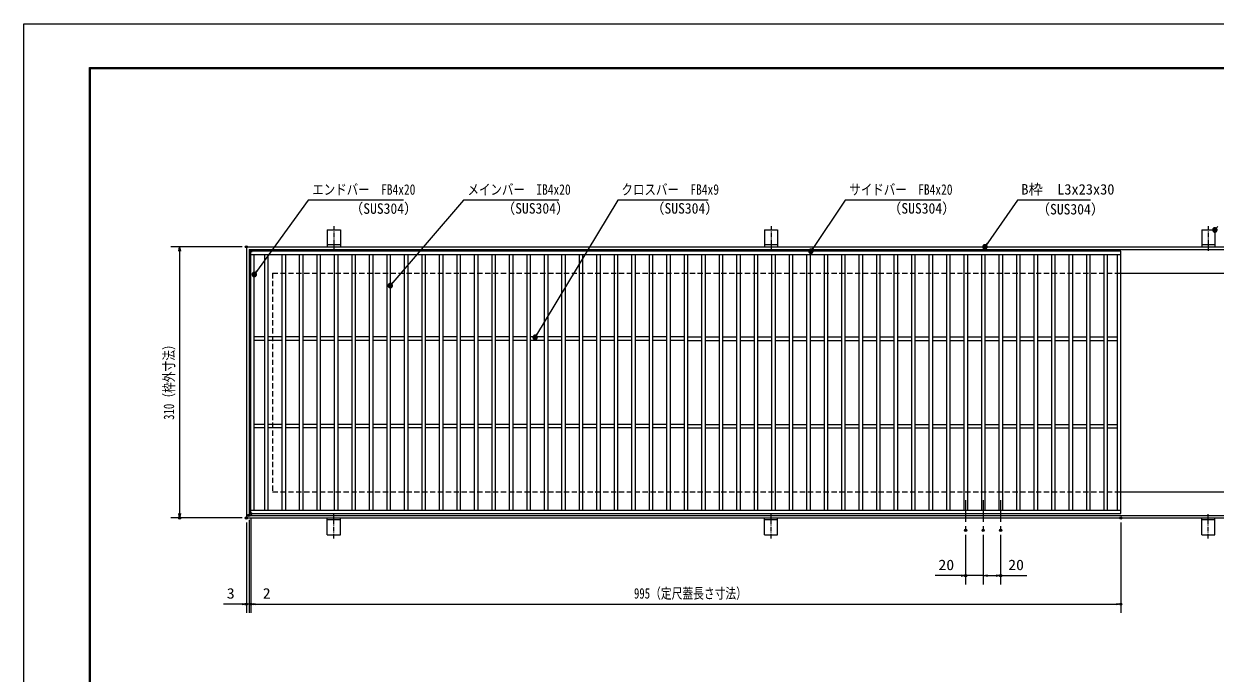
# Model space of a CAD drawing. Units: millimetres, scale not verified. Extents: x -1050 to 1050, y -742 to 742.
# Drawn here: x -1050 to 312, y 0 to 742 of the extents above; entities that cross this region are included whole.
import ezdxf
from ezdxf.enums import TextEntityAlignment as Align

# ---------------------------------------------------------------- set-up
doc = ezdxf.new("R2010")
doc.units = ezdxf.units.MM
doc.header["$LTSCALE"] = 5
doc.header["$PDMODE"] = 32
doc.header["$PDSIZE"] = 2.5
doc.linetypes.add('CHAIN1', pattern=[8, 5, -1, 1, -1])
doc.linetypes.add('DASHED1', pattern=[1.8, 1.2, -0.6])
for name, color, linetype, lineweight in [('0-0_7-図\u3000枠', 4, 'Continuous', 9), ('0-1_アンカー', 7, 'Continuous', 9), ('0-2_枠', 7, 'Continuous', 9), ('0-3_寸法注釈', 2, 'Continuous', 9), ('0-4_0', 2, 'Continuous', 9), ('0-5_DEFPOINTS', 134, 'Continuous', 9), ('0-6_蓋', 5, 'Continuous', 9), ('0-7_中心線', 6, 'CHAIN1', 9), ('0-A_溝開口', 4, 'DASHED1', 9)]:
    doc.layers.add(name, color=color, linetype=linetype, lineweight=lineweight)
doc.styles.add('ＭＳ ゴシック', font='')
doc.styles.get('ＭＳ ゴシック').set_extended_font_data('MS Gothic')

# ---------------------------------------------------------------- blocks, each defined once
blk = doc.blocks.new('A$C5D7C781A')
at = {"layer": '0-1_アンカー', "color": 6, "linetype": 'CHAIN1'}
blk.add_line((37.5, 140.11), (37.5, 0), dxfattribs=at)
at = {"layer": '0-1_アンカー'}
for p, q in [((0, 118.78), (0, 22.26)), ((0, 118.78), (75, 118.78)), ((75, 118.78), (75, 22.26)), ((75, 33.76), (0, 33.76)), ((0, 22.26), (75, 22.26))]:
    blk.add_line(p, q, dxfattribs=at)
blk = doc.blocks.new('_OPEN')
at = {"layer": '0-4_0'}
blk.add_line((0, 0), (-5, 0), dxfattribs=at)
blk.add_lwpolyline([(-5, 0.833), (0, 0), (-5, -0.833)], dxfattribs=at)
blk = doc.blocks.new('_Dot')
at = {"layer": '0-4_0'}
for p, q in [((-2.5, 0), (-5, 0)), ((2.445, 0.5), (-2.445, 0.5)), ((1.997, 1.5), (-1.997, 1.5)), ((2.289, -0.995), (-2.289, -0.995)), ((1.499, -1.995), (-1.499, -1.995))]:
    blk.add_line(p, q, dxfattribs=at)
for points in [[(2.5, 0), (2.48, 0.313), (2.421, 0.622), (2.324, 0.92), (2.191, 1.204), (2.023, 1.469), (1.822, 1.711), (1.594, 1.926), (1.34, 2.111), (1.064, 2.262), (0.773, 2.378), (0.468, 2.456), (0.157, 2.495), (-0.157, 2.495), (-0.468, 2.456), (-0.773, 2.378), (-1.064, 2.262), (-1.34, 2.111), (-1.594, 1.926), (-1.822, 1.711), (-2.023, 1.469), (-2.191, 1.204), (-2.324, 0.92), (-2.421, 0.622), (-2.48, 0.313), (-2.5, 0), (0, 0)], [(-2.5, 0), (-2.48, -0.313), (-2.421, -0.622), (-2.324, -0.92), (-2.191, -1.204), (-2.023, -1.469), (-1.822, -1.711), (-1.594, -1.926), (-1.34, -2.111), (-1.064, -2.262), (-0.773, -2.378), (-0.468, -2.456), (-0.157, -2.495), (0.157, -2.495), (0.468, -2.456), (0.773, -2.378), (1.064, -2.262), (1.34, -2.111), (1.594, -1.926), (1.822, -1.711), (2.023, -1.469), (2.191, -1.204), (2.324, -0.92), (2.421, -0.622), (2.48, -0.313), (2.5, 0), (0, 0)]]:
    blk.add_lwpolyline(points, close=True, dxfattribs=at)

msp = doc.modelspace()

# ---------------------------------------------------------------- linework, layer by layer
at = {"layer": '0-0_7-図\u3000枠'}
for p, q in [((-975, -692.5), (-975, 692.5)), ((-973.75, -691.25), (-973.75, 691.25)), ((-973.75, 691.25), (998.75, 691.25))]:
    msp.add_line(p, q, dxfattribs=at)
msp.add_lwpolyline([(-975, 692.5), (1000, 692.5), (1000, -692.5)], dxfattribs=at)
at = {"layer": '0-2_枠'}
for p, q in [((-795.45, 487.475), (409.55, 487.475)), ((-795.45, 487.475), (-795.45, 177.475)), ((-792.45, 484.475), (407.714, 484.475)), ((-792.45, 484.475), (-792.45, 180.475)), ((204.55, 457.475), (409.55, 457.475)), ((204.55, 207.475), (409.55, 207.475)), ((-795.45, 177.475), (409.55, 177.475)), ((-792.45, 180.475), (411.386, 180.475))]:
    msp.add_line(p, q, dxfattribs=at)
at = {"layer": '0-3_寸法注釈'}
for p, q in [((-800.45, 487.475), (-881.841, 487.475)), ((-871.841, 482.475), (-871.841, 182.475)), ((-800.45, 177.475), (-881.841, 177.475)), ((-790.45, 177.475), (-790.45, 68.953)), ((-790.45, 177.475), (-790.45, 68.953)), ((-795.45, 172.475), (-795.45, 68.953)), ((-792.45, 175.475), (-792.45, 68.953)), ((-792.45, 175.475), (-792.45, 68.953)), ((204.55, 172.475), (204.55, 68.953)), ((27.05, 158.328), (27.05, 101.522)), ((47.05, 158.328), (47.05, 101.522)), ((47.05, 158.328), (47.05, 101.522)), ((67.05, 158.328), (67.05, 101.522)), ((22.05, 111.522), (-7.797, 111.522)), ((47.05, 111.522), (27.05, 111.522)), ((52.05, 111.522), (62.05, 111.522)), ((52.05, 111.522), (57.05, 111.522)), ((67.05, 111.522), (96.897, 111.522)), ((-800.45, 78.953), (-821.563, 78.953)), ((-797.45, 78.953), (-802.45, 78.953)), ((-792.45, 78.953), (-795.45, 78.953)), ((-792.45, 78.953), (-790.45, 78.953)), ((-787.45, 78.953), (-782.45, 78.953)), ((-785.45, 78.953), (199.55, 78.953)), ((-785.45, 78.953), (-764.337, 78.953))]:
    msp.add_line(p, q, dxfattribs=at)
for points in [[(-615.707, 540.749), (-724.931, 540.749), (-785.857, 456.667)], [(-438.147, 540.749), (-547.371, 540.749), (-630.295, 443.985)], [(-267.513, 540.749), (-370.72, 540.749), (-464.747, 384.829)], [(-1.475, 540.749), (-110.699, 540.749), (-149.41, 483.298)], [(169.797, 540.968), (86.447, 540.968), (49.664, 488.288)]]:
    msp.add_lwpolyline(points, dxfattribs=at)
at = {"layer": '0-5_DEFPOINTS'}
msp.add_lwpolyline([(-1050, -742.5), (-1050, 742.5), (1050, 742.5), (1050, -742.5)], close=True, dxfattribs=at)
for p in [(-795.45, 487.475), (-871.841, 177.475), (-795.45, 177.475), (-795.45, 177.475), (-792.45, 180.475), (-790.45, 182.475), (204.55, 177.475), (27.05, 163.328), (47.05, 163.328), (67.05, 163.328), (27.05, 111.522), (67.05, 111.522), (-795.45, 78.953), (-790.45, 78.953), (204.55, 78.953)]:
    msp.add_point(p, dxfattribs=at)
at = {"layer": '0-6_蓋'}
for p, q in [((204.55, 482.475), (-790.45, 482.475)), ((-790.45, 182.475), (-790.45, 482.475)), ((204.55, 478.475), (-790.45, 478.475)), ((-786.45, 186.475), (-786.45, 478.475)), ((-774.95, 478.475), (-774.95, 186.475)), ((-770.95, 478.475), (-770.95, 186.475)), ((-754.95, 478.475), (-754.95, 186.475)), ((-750.95, 478.475), (-750.95, 186.475)), ((-734.95, 478.475), (-734.95, 186.475)), ((-730.95, 478.475), (-730.95, 186.475)), ((-714.95, 478.475), (-714.95, 186.475)), ((-710.95, 478.475), (-710.95, 186.475)), ((-694.95, 478.475), (-694.95, 186.475)), ((-690.95, 478.475), (-690.95, 186.475)), ((-674.95, 478.475), (-674.95, 186.475)), ((-670.95, 478.475), (-670.95, 186.475)), ((-654.95, 478.475), (-654.95, 186.475)), ((-650.95, 478.475), (-650.95, 186.475)), ((-634.95, 478.475), (-634.95, 186.475)), ((-630.95, 478.475), (-630.95, 186.475)), ((-614.95, 478.475), (-614.95, 186.475)), ((-610.95, 478.475), (-610.95, 186.475)), ((-594.95, 478.475), (-594.95, 186.475)), ((-590.95, 478.475), (-590.95, 186.475)), ((-574.95, 478.475), (-574.95, 186.475)), ((-570.95, 478.475), (-570.95, 186.475)), ((-554.95, 478.475), (-554.95, 186.475)), ((-550.95, 478.475), (-550.95, 186.475)), ((-534.95, 478.475), (-534.95, 186.475)), ((-530.95, 478.475), (-530.95, 186.475)), ((-514.95, 478.475), (-514.95, 186.475)), ((-510.95, 478.475), (-510.95, 186.475)), ((-494.95, 478.475), (-494.95, 186.475)), ((-490.95, 478.475), (-490.95, 186.475)), ((-474.95, 478.475), (-474.95, 186.475)), ((-470.95, 478.475), (-470.95, 186.475)), ((-454.95, 478.475), (-454.95, 186.475)), ((-450.95, 478.475), (-450.95, 186.475)), ((-434.95, 478.475), (-434.95, 186.475)), ((-430.95, 478.475), (-430.95, 186.475)), ((-414.95, 478.475), (-414.95, 186.475)), ((-410.95, 478.475), (-410.95, 186.475)), ((-394.95, 478.475), (-394.95, 186.475)), ((-390.95, 478.475), (-390.95, 186.475)), ((-374.95, 478.475), (-374.95, 186.475)), ((-370.95, 478.475), (-370.95, 186.475)), ((-354.95, 478.475), (-354.95, 186.475)), ((-350.95, 478.475), (-350.95, 186.475)), ((-334.95, 478.475), (-334.95, 186.475)), ((-330.95, 478.475), (-330.95, 186.475)), ((-314.95, 478.475), (-314.95, 186.475)), ((-310.95, 478.475), (-310.95, 186.475)), ((-294.95, 478.475), (-294.95, 186.475)), ((-290.95, 478.475), (-290.95, 186.475)), ((-274.95, 478.475), (-274.95, 186.475)), ((-270.95, 478.475), (-270.95, 186.475)), ((-254.95, 478.475), (-254.95, 186.475)), ((-250.95, 478.475), (-250.95, 186.475)), ((-234.95, 478.475), (-234.95, 186.475)), ((-230.95, 478.475), (-230.95, 186.475)), ((-214.95, 478.475), (-214.95, 186.475)), ((-210.95, 478.475), (-210.95, 186.475)), ((-194.95, 478.475), (-194.95, 186.475)), ((-190.95, 478.475), (-190.95, 186.475)), ((-174.95, 478.475), (-174.95, 186.475)), ((-170.95, 478.475), (-170.95, 186.475)), ((-154.95, 478.475), (-154.95, 186.475)), ((-150.95, 478.475), (-150.95, 186.475)), ((-134.95, 478.475), (-134.95, 186.475)), ((-130.95, 478.475), (-130.95, 186.475)), ((-114.95, 478.475), (-114.95, 186.475)), ((-110.95, 478.475), (-110.95, 186.475)), ((-94.95, 478.475), (-94.95, 186.475)), ((-90.95, 478.475), (-90.95, 186.475)), ((-74.95, 478.475), (-74.95, 186.475)), ((-70.95, 478.475), (-70.95, 186.475)), ((-54.95, 478.475), (-54.95, 186.475)), ((-50.95, 478.475), (-50.95, 186.475)), ((-34.95, 478.475), (-34.95, 186.475)), ((-30.95, 478.475), (-30.95, 186.475)), ((-14.95, 478.475), (-14.95, 186.475)), ((-10.95, 478.475), (-10.95, 186.475)), ((5.05, 478.475), (5.05, 186.475)), ((9.05, 478.475), (9.05, 186.475)), ((25.05, 478.475), (25.05, 186.475)), ((29.05, 478.475), (29.05, 186.475)), ((45.05, 478.475), (45.05, 186.475)), ((49.05, 478.475), (49.05, 186.475)), ((65.05, 478.475), (65.05, 186.475)), ((69.05, 478.475), (69.05, 186.475)), ((85.05, 478.475), (85.05, 186.475)), ((89.05, 478.475), (89.05, 186.475)), ((105.05, 478.475), (105.05, 186.475)), ((109.05, 478.475), (109.05, 186.475)), ((125.05, 478.475), (125.05, 186.475)), ((129.05, 478.475), (129.05, 186.475)), ((145.05, 478.475), (145.05, 186.475)), ((149.05, 478.475), (149.05, 186.475)), ((165.05, 478.475), (165.05, 186.475)), ((169.05, 478.475), (169.05, 186.475)), ((185.05, 478.475), (185.05, 186.475)), ((189.05, 478.475), (189.05, 186.475)), ((200.55, 186.475), (200.55, 478.475)), ((204.55, 182.475), (204.55, 482.475)), ((-774.95, 384.475), (-786.45, 384.475)), ((-754.95, 384.475), (-770.95, 384.475)), ((-734.95, 384.475), (-750.95, 384.475)), ((-714.95, 384.475), (-730.95, 384.475)), ((-694.95, 384.475), (-710.95, 384.475)), ((-674.95, 384.475), (-690.95, 384.475)), ((-654.95, 384.475), (-670.95, 384.475)), ((-634.95, 384.475), (-650.95, 384.475)), ((-614.95, 384.475), (-630.95, 384.475)), ((-594.95, 384.475), (-610.95, 384.475)), ((-574.95, 384.475), (-590.95, 384.475)), ((-554.95, 384.475), (-570.95, 384.475)), ((-534.95, 384.475), (-550.95, 384.475)), ((-514.95, 384.475), (-530.95, 384.475)), ((-494.95, 384.475), (-510.95, 384.475)), ((-474.95, 384.475), (-490.95, 384.475)), ((-454.95, 384.475), (-470.95, 384.475)), ((-434.95, 384.475), (-450.95, 384.475)), ((-414.95, 384.475), (-430.95, 384.475)), ((-394.95, 384.475), (-410.95, 384.475)), ((-374.95, 384.475), (-390.95, 384.475)), ((-354.95, 384.475), (-370.95, 384.475)), ((-334.95, 384.475), (-350.95, 384.475)), ((-314.95, 384.475), (-330.95, 384.475)), ((-294.95, 384.475), (-310.95, 384.475)), ((-290.95, 384.475), (-274.95, 384.475)), ((-270.95, 384.475), (-254.95, 384.475)), ((-250.95, 384.475), (-234.95, 384.475)), ((-230.95, 384.475), (-214.95, 384.475)), ((-210.95, 384.475), (-194.95, 384.475)), ((-190.95, 384.475), (-174.95, 384.475)), ((-170.95, 384.475), (-154.95, 384.475)), ((-150.95, 384.475), (-134.95, 384.475)), ((-130.95, 384.475), (-114.95, 384.475)), ((-110.95, 384.475), (-94.95, 384.475)), ((-90.95, 384.475), (-74.95, 384.475)), ((-70.95, 384.475), (-54.95, 384.475)), ((-50.95, 384.475), (-34.95, 384.475)), ((-30.95, 384.475), (-14.95, 384.475)), ((-10.95, 384.475), (5.05, 384.475)), ((9.05, 384.475), (25.05, 384.475)), ((29.05, 384.475), (45.05, 384.475)), ((49.05, 384.475), (65.05, 384.475)), ((69.05, 384.475), (85.05, 384.475)), ((89.05, 384.475), (105.05, 384.475)), ((109.05, 384.475), (125.05, 384.475)), ((129.05, 384.475), (145.05, 384.475)), ((149.05, 384.475), (165.05, 384.475)), ((169.05, 384.475), (185.05, 384.475)), ((189.05, 384.475), (200.55, 384.475)), ((-774.95, 380.475), (-786.45, 380.475)), ((-754.95, 380.475), (-770.95, 380.475)), ((-734.95, 380.475), (-750.95, 380.475)), ((-714.95, 380.475), (-730.95, 380.475)), ((-694.95, 380.475), (-710.95, 380.475)), ((-674.95, 380.475), (-690.95, 380.475)), ((-654.95, 380.475), (-670.95, 380.475)), ((-634.95, 380.475), (-650.95, 380.475)), ((-614.95, 380.475), (-630.95, 380.475)), ((-594.95, 380.475), (-610.95, 380.475)), ((-574.95, 380.475), (-590.95, 380.475)), ((-554.95, 380.475), (-570.95, 380.475)), ((-534.95, 380.475), (-550.95, 380.475)), ((-514.95, 380.475), (-530.95, 380.475)), ((-494.95, 380.475), (-510.95, 380.475)), ((-474.95, 380.475), (-490.95, 380.475)), ((-454.95, 380.475), (-470.95, 380.475)), ((-434.95, 380.475), (-450.95, 380.475)), ((-414.95, 380.475), (-430.95, 380.475)), ((-394.95, 380.475), (-410.95, 380.475)), ((-374.95, 380.475), (-390.95, 380.475)), ((-354.95, 380.475), (-370.95, 380.475)), ((-334.95, 380.475), (-350.95, 380.475)), ((-314.95, 380.475), (-330.95, 380.475)), ((-294.95, 380.475), (-310.95, 380.475)), ((-290.95, 380.475), (-274.95, 380.475)), ((-270.95, 380.475), (-254.95, 380.475)), ((-250.95, 380.475), (-234.95, 380.475)), ((-230.95, 380.475), (-214.95, 380.475)), ((-210.95, 380.475), (-194.95, 380.475)), ((-190.95, 380.475), (-174.95, 380.475)), ((-170.95, 380.475), (-154.95, 380.475)), ((-150.95, 380.475), (-134.95, 380.475)), ((-130.95, 380.475), (-114.95, 380.475)), ((-110.95, 380.475), (-94.95, 380.475)), ((-90.95, 380.475), (-74.95, 380.475)), ((-70.95, 380.475), (-54.95, 380.475)), ((-50.95, 380.475), (-34.95, 380.475)), ((-30.95, 380.475), (-14.95, 380.475)), ((-10.95, 380.475), (5.05, 380.475)), ((9.05, 380.475), (25.05, 380.475)), ((29.05, 380.475), (45.05, 380.475)), ((49.05, 380.475), (65.05, 380.475)), ((69.05, 380.475), (85.05, 380.475)), ((89.05, 380.475), (105.05, 380.475)), ((109.05, 380.475), (125.05, 380.475)), ((129.05, 380.475), (145.05, 380.475)), ((149.05, 380.475), (165.05, 380.475)), ((169.05, 380.475), (185.05, 380.475)), ((189.05, 380.475), (200.55, 380.475)), ((-774.95, 284.475), (-786.45, 284.475)), ((-774.95, 280.475), (-786.45, 280.475)), ((-754.95, 284.475), (-770.95, 284.475)), ((-754.95, 280.475), (-770.95, 280.475)), ((-734.95, 284.475), (-750.95, 284.475)), ((-734.95, 280.475), (-750.95, 280.475)), ((-714.95, 284.475), (-730.95, 284.475)), ((-714.95, 280.475), (-730.95, 280.475)), ((-694.95, 284.475), (-710.95, 284.475)), ((-694.95, 280.475), (-710.95, 280.475)), ((-674.95, 284.475), (-690.95, 284.475)), ((-674.95, 280.475), (-690.95, 280.475)), ((-654.95, 284.475), (-670.95, 284.475)), ((-654.95, 280.475), (-670.95, 280.475)), ((-634.95, 284.475), (-650.95, 284.475)), ((-634.95, 280.475), (-650.95, 280.475)), ((-614.95, 284.475), (-630.95, 284.475)), ((-614.95, 280.475), (-630.95, 280.475)), ((-594.95, 284.475), (-610.95, 284.475)), ((-594.95, 280.475), (-610.95, 280.475)), ((-574.95, 284.475), (-590.95, 284.475)), ((-574.95, 280.475), (-590.95, 280.475)), ((-554.95, 284.475), (-570.95, 284.475)), ((-554.95, 280.475), (-570.95, 280.475)), ((-534.95, 284.475), (-550.95, 284.475)), ((-534.95, 280.475), (-550.95, 280.475)), ((-514.95, 284.475), (-530.95, 284.475)), ((-514.95, 280.475), (-530.95, 280.475)), ((-494.95, 284.475), (-510.95, 284.475)), ((-494.95, 280.475), (-510.95, 280.475)), ((-474.95, 284.475), (-490.95, 284.475)), ((-474.95, 280.475), (-490.95, 280.475)), ((-454.95, 284.475), (-470.95, 284.475)), ((-454.95, 280.475), (-470.95, 280.475)), ((-434.95, 284.475), (-450.95, 284.475)), ((-434.95, 280.475), (-450.95, 280.475)), ((-414.95, 284.475), (-430.95, 284.475)), ((-414.95, 280.475), (-430.95, 280.475)), ((-394.95, 284.475), (-410.95, 284.475)), ((-394.95, 280.475), (-410.95, 280.475)), ((-374.95, 284.475), (-390.95, 284.475)), ((-374.95, 280.475), (-390.95, 280.475)), ((-354.95, 284.475), (-370.95, 284.475)), ((-354.95, 280.475), (-370.95, 280.475)), ((-334.95, 284.475), (-350.95, 284.475)), ((-334.95, 280.475), (-350.95, 280.475)), ((-314.95, 284.475), (-330.95, 284.475)), ((-314.95, 280.475), (-330.95, 280.475)), ((-294.95, 284.475), (-310.95, 284.475)), ((-294.95, 280.475), (-310.95, 280.475)), ((-290.95, 284.475), (-274.95, 284.475)), ((-290.95, 280.475), (-274.95, 280.475)), ((-270.95, 284.475), (-254.95, 284.475)), ((-270.95, 280.475), (-254.95, 280.475)), ((-250.95, 284.475), (-234.95, 284.475)), ((-250.95, 280.475), (-234.95, 280.475)), ((-230.95, 284.475), (-214.95, 284.475)), ((-230.95, 280.475), (-214.95, 280.475)), ((-210.95, 284.475), (-194.95, 284.475)), ((-210.95, 280.475), (-194.95, 280.475)), ((-190.95, 284.475), (-174.95, 284.475)), ((-190.95, 280.475), (-174.95, 280.475)), ((-170.95, 284.475), (-154.95, 284.475)), ((-170.95, 280.475), (-154.95, 280.475)), ((-150.95, 284.475), (-134.95, 284.475)), ((-150.95, 280.475), (-134.95, 280.475)), ((-130.95, 284.475), (-114.95, 284.475)), ((-130.95, 280.475), (-114.95, 280.475)), ((-110.95, 284.475), (-94.95, 284.475)), ((-110.95, 280.475), (-94.95, 280.475)), ((-90.95, 284.475), (-74.95, 284.475)), ((-90.95, 280.475), (-74.95, 280.475)), ((-70.95, 284.475), (-54.95, 284.475)), ((-70.95, 280.475), (-54.95, 280.475)), ((-50.95, 284.475), (-34.95, 284.475)), ((-50.95, 280.475), (-34.95, 280.475)), ((-30.95, 284.475), (-14.95, 284.475)), ((-30.95, 280.475), (-14.95, 280.475)), ((-10.95, 284.475), (5.05, 284.475)), ((-10.95, 280.475), (5.05, 280.475)), ((9.05, 284.475), (25.05, 284.475)), ((9.05, 280.475), (25.05, 280.475)), ((29.05, 284.475), (45.05, 284.475)), ((29.05, 280.475), (45.05, 280.475)), ((49.05, 284.475), (65.05, 284.475)), ((49.05, 280.475), (65.05, 280.475)), ((69.05, 284.475), (85.05, 284.475)), ((69.05, 280.475), (85.05, 280.475)), ((89.05, 284.475), (105.05, 284.475)), ((89.05, 280.475), (105.05, 280.475)), ((109.05, 284.475), (125.05, 284.475)), ((109.05, 280.475), (125.05, 280.475)), ((129.05, 284.475), (145.05, 284.475)), ((129.05, 280.475), (145.05, 280.475)), ((149.05, 284.475), (165.05, 284.475)), ((149.05, 280.475), (165.05, 280.475)), ((169.05, 284.475), (185.05, 284.475)), ((169.05, 280.475), (185.05, 280.475)), ((189.05, 284.475), (200.55, 284.475)), ((189.05, 280.475), (200.55, 280.475)), ((-790.45, 186.475), (204.55, 186.475)), ((-790.45, 182.475), (204.55, 182.475))]:
    msp.add_line(p, q, dxfattribs=at)
at = {"layer": '0-6_蓋', "color": 7}
for p in [(-790.45, 482.475), (-790.45, 182.475)]:
    msp.add_point(p, dxfattribs=at)
at = {"layer": '0-7_中心線'}
for p, q in [((27.05, 197.969), (27.05, 163.328)), ((47.05, 197.969), (47.05, 163.328)), ((67.05, 197.969), (67.05, 163.328))]:
    msp.add_line(p, q, dxfattribs=at)
at = {"layer": '0-A_溝開口'}
for p, q in [((-765.45, 457.475), (204.55, 457.475)), ((-765.45, 457.475), (-765.45, 207.475)), ((-765.45, 207.475), (204.55, 207.475))]:
    msp.add_line(p, q, dxfattribs=at)

# ---------------------------------------------------------------- block references
at = {"layer": '0-1_アンカー', "xscale": 0.2, "yscale": 0.2}
for p in [(-702.95, 483.023), (-202.95, 483.023), (297.05, 483.023)]:
    msp.add_blockref('A$C5D7C781A', p, dxfattribs=at)
at = {"layer": '0-1_アンカー', "xscale": -0.2, "yscale": 0.2, "rotation": 180}
for p in [(-702.95, 181.927), (-202.95, 181.927), (297.05, 181.927)]:
    msp.add_blockref('A$C5D7C781A', p, dxfattribs=at)
at = {"layer": '0-3_寸法注釈'}
for name, p, rotation in [('_Dot', (312.05, 506.779), 229.33113), ('_Dot', (49.081, 487.475), 234.35189), ('_OPEN', (-871.841, 487.475), 90), ('_Dot', (-149.979, 482.475), 235.34703), ('_Dot', (-786.45, 455.862), 233.62864), ('_Dot', (-630.95, 443.23), 229.06472), ('_Dot', (-465.268, 383.975), 238.63944), ('_OPEN', (-871.841, 177.475), 270), ('_OPEN', (47.05, 111.522), 180), ('_OPEN', (47.05, 111.522), 180), ('_OPEN', (-792.45, 78.953), 180), ('_OPEN', (-790.45, 78.953), 180), ('_OPEN', (-790.45, 78.953), 180)]:
    msp.add_blockref(name, p, dxfattribs=dict(at, rotation=rotation))
for p in [(27.05, 111.522), (67.05, 111.522), (-795.45, 78.953), (-792.45, 78.953), (204.55, 78.953)]:
    msp.add_blockref('_OPEN', p, dxfattribs=at)

# ---------------------------------------------------------------- texts
at = {"layer": '0-3_寸法注釈', "color": 7, "style": 'ＭＳ ゴシック'}
for s, height, width, p in [('エンドバー\u3000FB4x20', 12.02, 0.8, (-720.154, 543.436)), ('メインバー\u3000IB4x20', 12.02, 0.8, (-542.594, 543.436)), ('クロスバー\u3000FB4x9', 12.03, 0.8, (-366.554, 543.436)), ('サイドバー\u3000FB4x20', 12.02, 0.8, (-105.921, 543.436)), ('（SUS304）', 12.02, 0.95, (-677.407, 521.644)), ('（SUS304）', 12.02, 0.95, (-503.663, 521.881)), ('（SUS304）', 12.02, 0.95, (-332.951, 521.881)), ('（SUS304）', 12.02, 0.95, (-62.079, 521.881)), ('（SUS304）', 12.02, 0.95, (107.958, 520.919)), ('20', 12.02, 1.1, (-4.107, 114.209)), ('20', 12.02, 1.1, (75.74, 114.209)), ('3', 12.02, 1.1, (-817.873, 81.64)), ('2', 12.02, 1.1, (-776.76, 81.64)), ('995（定尺蓋長さ寸法）', 12.03, 0.75, (-352.249, 81.64))]:
    msp.add_text(s, height=height, dxfattribs=dict(at, width=width)).set_placement(p, align=Align.BOTTOM_LEFT)
msp.add_text('B枠\u3000L3x23x30', height=12.03, dxfattribs=at).set_placement((90.7, 543.655), align=Align.BOTTOM_LEFT)
at = {"layer": '0-3_寸法注釈', "color": 7, "style": 'ＭＳ ゴシック', "width": 0.75}
msp.add_text('310（枠外寸法）', height=12.02, rotation=90, dxfattribs=at).set_placement((-874.528, 289.682), align=Align.BOTTOM_LEFT)

doc.saveas('drawing.dxf')
